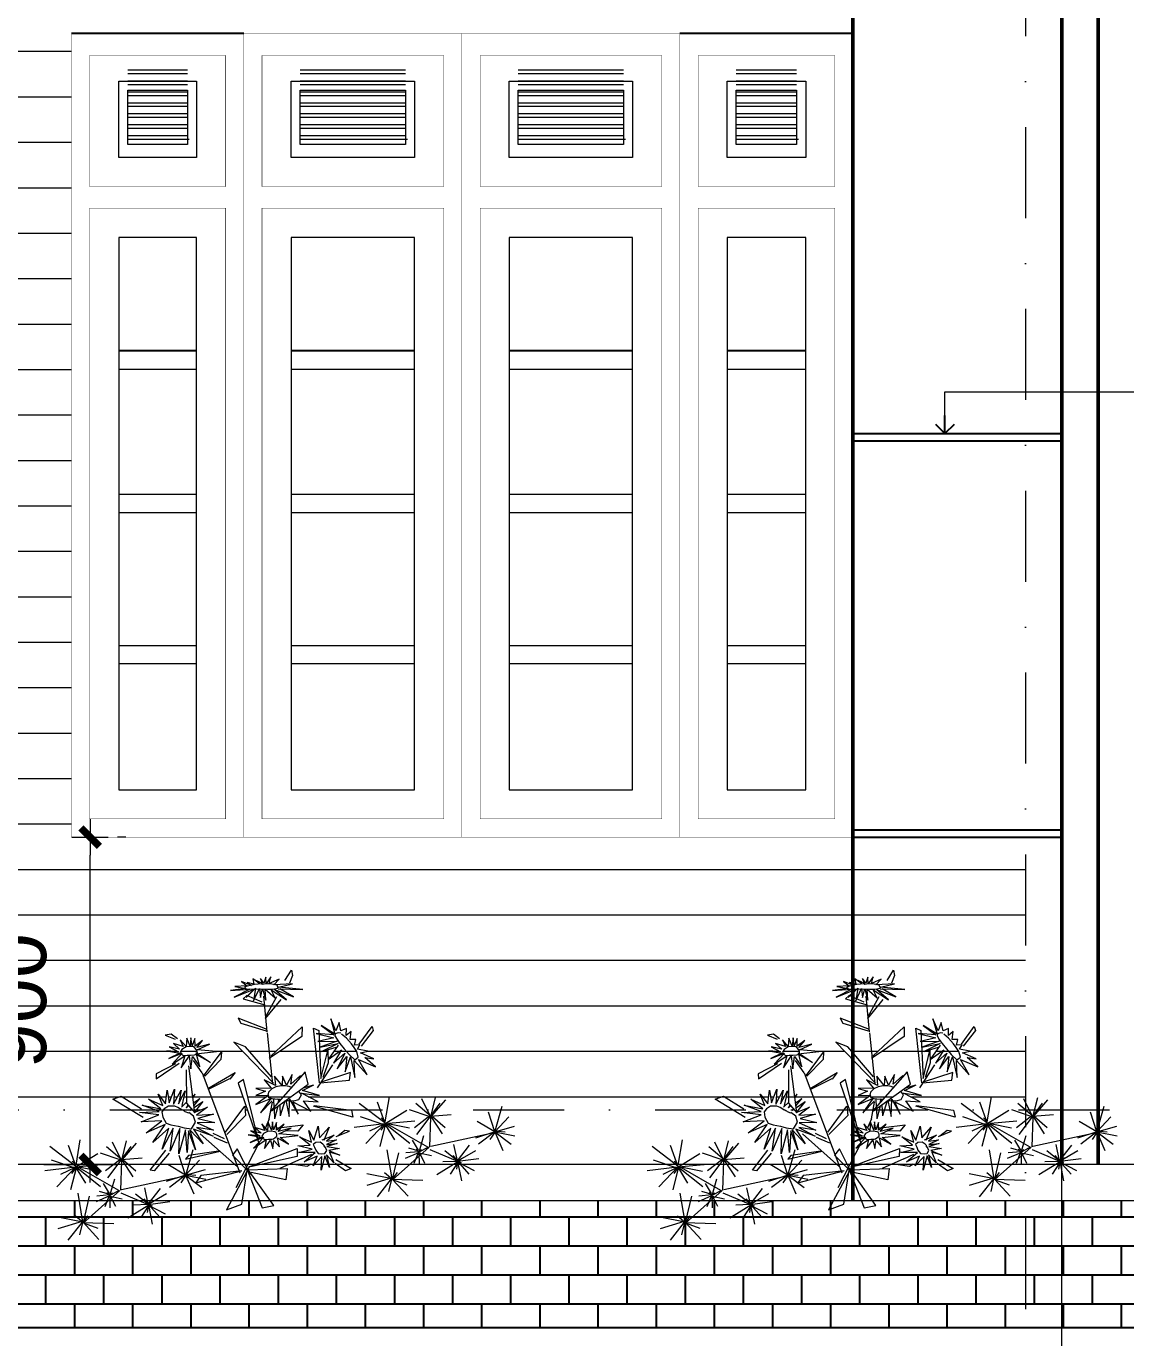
# Model space of a CAD drawing. Header units: millimetres. Extents: x 615730 to 2792744, y 139412 to 597571.
# Drawn here: x 731020 to 734045, y 289587 to 293194 of the extents above; entities that cross this region are included whole.
import ezdxf

# ---------------------------------------------------------------- set-up
doc = ezdxf.new("R2010")
doc.units = ezdxf.units.MM
doc.header["$MEASUREMENT"] = 0
doc.header["$PDMODE"] = 34
doc.linetypes.add('DASHDOT', pattern=[1, 0.5, -0.25, 0, -0.25])
doc.layers.get('0').update_dxf_attribs({"lineweight": 5})
for name, color, linetype, lineweight in [('3', 7, 'Continuous', 18), ('Cay', 114, 'Continuous', 9), ('DIM', 7, 'Continuous', 50), ('HATCH', 42, 'Continuous', 5), ('KT', 148, 'Continuous', 18), ('NET-THAY', 4, 'Continuous', 20), ('TIM TRUC', 149, 'DASHDOT', 9), ('VLIEU', 250, 'Continuous', 9)]:
    doc.layers.add(name, color=color, linetype=linetype, lineweight=lineweight)
for name, color, linetype in [('CUADI', 40, 'Continuous'), ('H', 252, 'Continuous'), ('NET MANH', 252, 'Continuous'), ('noi that', 29, 'Continuous'), ('VL', 155, 'Continuous')]:
    doc.layers.add(name, color=color, linetype=linetype)
doc.styles.add('VNI-AVO', font='vni-roms.shx')
doc.dimstyles.new('1-50b', dxfattribs={"dimtxt": 167, "dimasz": 50, "dimexe": 75, "dimexo": 150, "dimgap": 120, "dimtad": 1, "dimdec": 0, "dimzin": 12, "dimtxsty": 'VNI-AVO', "dimblk": ']', "dimcen": 0, "dimdle": 50, "dimclrd": 252, "dimclre": 252, "dimclrt": 2, "dimadec": 0, "dimazin": 0, "dimtfac": 1, "dimtdec": 0, "dimtix": 1, "dimtmove": 2, "dimatfit": 0, "dimldrblk": 'OPEN90', "dimfxl": 1, "dimlwd": -1, "dimlwe": -1, "dimarcsym": 0})

# ---------------------------------------------------------------- blocks, each defined once
blk = doc.blocks.new(']')
for p, q in [((0, 1), (0, -1)), ((1, 0), (-1, 0))]:
    blk.add_line(p, q)
at = {"color": 9, "const_width": 0.4}
blk.add_lwpolyline([(-0.509, -0.509), (0.509, 0.509)], dxfattribs=at)
blk = doc.blocks.new('*D29')
at = {"layer": 'DEFPOINTS', "color": 0, "transparency": 16777216}
for p in [(733868.7, 290325.9), (733168.9, 289485.2), (733168.9, 288837.4)]:
    blk.add_point(p, dxfattribs=at)
at = {"layer": 'HATCH', "color": 252, "transparency": 16777216}
for p, q in [((733868.7, 290175.9), (733868.7, 288762.4)), ((733168.9, 289335.2), (733168.9, 288762.4)), ((733818.7, 288837.4), (733218.9, 288837.4))]:
    blk.add_line(p, q, dxfattribs=at)
at = {"layer": 'HATCH', "color": 252, "transparency": 16777216, "xscale": 50, "yscale": 50, "zscale": 50, "rotation": 180}
blk.add_blockref(']', (733168.9, 288837.4), dxfattribs=at)
at = {"layer": 'HATCH', "color": 252, "transparency": 16777216, "xscale": 50, "yscale": 50, "zscale": 50}
blk.add_blockref(']', (733868.7, 288837.4), dxfattribs=at)
at = {"layer": 'HATCH', "color": 2, "transparency": 16777216, "insert": (733518.8, 289040.9), "char_height": 167, "attachment_point": 5, "style": 'VNI-AVO'}
blk.add_mtext('700', dxfattribs=at)
blk = doc.blocks.new('_Open90')
at = {"color": 0, "linetype": 'ByBlock', "lineweight": -2}
for p, q in [((0, 0), (-1, 0)), ((-0.5, 0.5), (0, 0)), ((0, 0), (-0.5, -0.5))]:
    blk.add_line(p, q, dxfattribs=at)
blk = doc.blocks.new('*D383')
at = {"layer": 'DEFPOINTS', "color": 0, "ltscale": 10, "transparency": 16777216}
for p in [(723569.7, 289614, 4.6), (735069.7, 289485.2), (735069.7, 287837)]:
    blk.add_point(p, dxfattribs=at)
at = {"layer": 'VL', "color": 252, "ltscale": 10, "transparency": 16777216}
for p, q in [((723569.7, 289464), (723569.7, 287762)), ((735069.7, 289335.2), (735069.7, 287762)), ((723619.7, 287837), (735019.7, 287837))]:
    blk.add_line(p, q, dxfattribs=at)
at = {"layer": 'VL', "color": 252, "ltscale": 10, "transparency": 16777216, "xscale": 50, "yscale": 50, "zscale": 50, "rotation": 180}
blk.add_blockref(']', (723569.7, 287837), dxfattribs=at)
at = {"layer": 'VL', "color": 252, "ltscale": 10, "transparency": 16777216, "xscale": 50, "yscale": 50, "zscale": 50}
blk.add_blockref(']', (735069.7, 287837), dxfattribs=at)
at = {"layer": 'VL', "color": 2, "ltscale": 10, "transparency": 16777216, "insert": (729319.7, 288040.5), "char_height": 167, "attachment_point": 5, "style": 'VNI-AVO'}
blk.add_mtext('11500', dxfattribs=at)
blk = doc.blocks.new('HOA')
at = {"color": 94, "linetype": 'Continuous'}
for p, q in [((104.8, 526.3), (122.6, 554.1)), ((125.3, 539.7), (117.3, 518.9)), ((0.3, 485), (-9.6, 476)), ((-9.6, 476), (50, 459.5)), ((42.1, 466.6), (0.3, 485)), ((56.2, 384.6), (47.1, 483.2)), ((93.6, 473.8), (50.7, 421.9)), ((51.6, 425.4), (82.9, 482.3)), ((-23.8, 422.3), (-16.7, 409.1)), ((56.2, 391.4), (-23.8, 422.3)), ((-16.7, 409.1), (53.1, 387.6)), ((65.8, 317.9), (152, 399)), ((152, 399), (151.7, 371.8)), ((309.5, 351), (344.9, 399.8)), ((344.9, 399.8), (347.8, 388.6)), ((-207.9, 378.7), (-224.5, 375.2)), ((-224.5, 375.2), (-197.3, 364.8)), ((-190.8, 365.3), (-207.9, 378.7)), ((56.1, 382.2), (70.8, 241.1)), ((151.7, 371.8), (61.7, 311.6)), ((183.9, 394.7), (197.8, 388.2)), ((200.4, 244.8), (183.9, 394.7)), ((197.8, 388.2), (203.9, 256.7)), ((347.8, 388.6), (314.3, 345.2)), ((-120, 262), (-69.8, 329.2)), ((-69.8, 329.2), (-71.4, 309)), ((-36.1, 356.7), (73.2, 243.6)), ((-3.2, 343.7), (-36.1, 356.7)), ((67.6, 260.8), (-3.2, 343.7)), ((203.9, 256.7), (222.5, 333.8)), ((222.5, 333.8), (223.6, 299.2)), ((-196.3, 296.7), (-249.6, 269)), ((-249, 255.6), (-185.7, 298.4)), ((-143.2, 162.3), (-159.9, 290.9)), ((-123.2, 272.3), (-146.9, 305.9)), ((-71.4, 309), (-115.5, 263.1)), ((235.6, 293.9), (194, 231.1)), ((223.6, 299.2), (209.3, 259.1)), ((-249.6, 269), (-249, 255.6)), ((-166.5, 280.2), (-166.1, 188.8)), ((-123.2, 272.3), (-19.3, -3.3)), ((-107, 229.2), (-32, 272.8)), ((-47.3, 255.5), (-105.9, 226.6)), ((-32, 272.8), (-46.4, 254.7)), ((-9.5, 253.5), (-24.2, 243.5)), ((29.9, 93.3), (-9.5, 253.5)), ((160.3, 274.9), (66, 167.3)), ((169.1, 241.3), (160.3, 274.9)), ((285.6, 273.3), (204.5, 246.6)), ((282.6, 251.8), (285.6, 273.3)), ((-24.2, 243.5), (31.8, 81.6)), ((67.6, 167.7), (169.1, 241.3)), ((201.9, 244.5), (282.6, 251.8)), ((-368.3, 199.6), (-345.4, 207.8)), ((-285.1, 149.1), (-368.3, 199.6)), ((-345.4, 207.8), (-289.4, 173.4)), ((-166.1, 188.8), (-143.2, 162.3)), ((-58.5, 108.5), (-5.4, 180.6)), ((-5.4, 180.6), (-3.4, 154.4)), ((185.2, 182.3), (287.7, 169.5)), ((-3.4, 154.4), (-55.2, 102.9)), ((61.7, 145.3), (51.1, 120.5)), ((292, 150.5), (183.9, 180.2)), ((287.7, 169.5), (292, 150.5)), ((54, 117.1), (57.6, 117.5)), ((66.3, 118.6), (68.4, 118.8)), ((72.9, 119.4), (75.2, 119.7)), ((81.7, 120.4), (91, 121.6)), ((95.4, 122.1), (154.8, 129.2)), ((140.4, 111.2), (105.3, 112.3)), ((154.8, 129.2), (140.4, 111.2)), ((246.2, 96.5), (282.4, 111.2)), ((270.1, 113), (250.3, 97.8)), ((282.4, 111.2), (270.1, 113)), ((-128.2, 104.6), (-25.8, 13.8)), ((-61.8, 90.4), (-92.4, 105)), ((-52.7, 78.5), (-89.4, 93.8)), ((34.9, 82.5), (-30.4, -44.5)), ((-265.7, 4.3), (-222.9, 59.6)), ((-213.7, 50.8), (-254.8, 2.2)), ((-168.6, 34.8), (-73.6, 56.3)), ((-160.2, 45.1), (-168.6, 34.8)), ((-77.8, 56.3), (-160.2, 45.1)), ((-26.4, 63.3), (-39.6, 45.3)), ((-39.6, 45.3), (6.6, -0.8)), ((10.1, -8.2), (-26.4, 63.3)), ((5.6, 13.3), (138.8, 63.9)), ((138.2, 42.2), (10, 13.1)), ((138.8, 63.9), (138.2, 42.2)), ((150.9, 35.9), (178.9, 48)), ((-254.8, 2.2), (-265.7, 4.3)), ((-140.2, -30.4), (-14.9, 2.4)), ((-13.4, 2.4), (-126.4, -10.5)), ((7.8, 14.6), (-56.3, -104.6)), ((-13.8, -88.9), (1.6, 10.2)), ((0.7, 6), (41.9, -99.1)), ((3.1, 5.5), (110.7, 9.2)), ((74, -92.9), (4.8, 4.2)), ((150.9, 35.9), (91.2, 8.5)), ((110.7, 9.2), (107.1, -22.2)), ((135.2, 20.2), (166.3, 15.7)), ((175.7, 20.5), (140.4, 19.8)), ((271.1, 2.8), (243, 23)), ((244.5, 33.7), (286.8, 8.8)), ((286.8, 8.8), (271.1, 2.8)), ((-126.4, -10.5), (-140.2, -30.4)), ((107.1, -22.2), (12.3, -2))]:
    blk.add_line(p, q, dxfattribs=at)
at = {"color": 86, "linetype": 'Continuous'}
for p, q in [((122.6, 554.1), (125.3, 539.7)), ((166.3, 15.7), (175.7, 20.5)), ((-56.3, -104.6), (-13.8, -88.9)), ((41.9, -99.1), (74, -92.9))]:
    blk.add_line(p, q, dxfattribs=at)
at = {"color": 221, "linetype": 'Continuous'}
for p, q in [((0.8, 511.3), (-33.3, 509.3)), ((-33.3, 509.3), (-2.4, 503.7)), ((-14.7, 523.6), (0.8, 511.3)), ((13.2, 512.1), (-14.7, 523.6)), ((1.4, 520.4), (13.2, 512.1)), ((19, 515.9), (1.4, 520.4)), ((16.6, 531), (19, 515.9)), ((34.7, 518.2), (16.6, 531)), ((25, 526.4), (34.7, 518.2)), ((42, 518.3), (25, 526.4)), ((37.6, 531.5), (42, 518.3)), ((46.5, 518.8), (37.6, 531.5)), ((52, 535.1), (46.5, 518.8)), ((53.2, 517), (52, 535.1)), ((66.4, 535.9), (53.2, 517)), ((61.8, 517.9), (66.4, 535.9)), ((89, 529.4), (61.8, 517.9)), ((73.9, 514.3), (89, 529.4)), ((125.7, 516.8), (73.9, 514.3)), ((87.2, 508), (125.7, 516.8)), ((153.9, 501.2), (87.2, 508)), ((-2.4, 503.7), (-45.3, 498.3)), ((-45.3, 498.3), (8, 501.9)), ((8, 501.9), (-35.2, 480)), ((-35.2, 480), (18.2, 500.9)), ((-2.1, 479.4), (24.1, 504.5)), ((18.2, 500.9), (-2.1, 479.4)), ((24.1, 504.5), (18.5, 470.1)), ((18.5, 470.1), (34.7, 503.7)), ((34.7, 503.7), (37.7, 479.3)), ((37.7, 479.3), (43.6, 503.3)), ((43.6, 503.3), (51.9, 471.7)), ((50.4, 502.5), (77.9, 478.5)), ((51.9, 471.7), (50.4, 502.5)), ((66.7, 500.1), (109, 473.2)), ((77.9, 478.5), (66.7, 500.1)), ((76, 501.6), (128.6, 481.2)), ((109, 473.2), (76, 501.6)), ((86.3, 502.9), (153.9, 501.2)), ((128.6, 481.2), (90.9, 503.5)), ((204.4, 402.6), (239.1, 376.2)), ((242.4, 378.2), (204.4, 402.6)), ((245.3, 387.9), (231.1, 420.4)), ((231.1, 420.4), (242.4, 378.2)), ((253.9, 410.9), (245.3, 387.9)), ((259, 387.4), (253.9, 410.9)), ((-183.2, 363.2), (-174.7, 344.4)), ((-166.9, 344.3), (-183.2, 363.2)), ((-165.2, 367), (-166.9, 344.3)), ((-156.2, 345.6), (-165.2, 367)), ((-153.8, 367.9), (-156.2, 345.6)), ((-150.7, 346.4), (-153.8, 367.9)), ((-142.6, 366.8), (-150.7, 346.4)), ((-142.5, 345.3), (-142.6, 366.8)), ((-121.8, 361.4), (-142.5, 345.3)), ((-137.9, 341.9), (-121.8, 361.4)), ((190.6, 379.9), (239.2, 368.2)), ((239.1, 376.2), (190.6, 379.9)), ((239.2, 368.2), (195.6, 358)), ((274, 393.7), (259, 387.4)), ((273.7, 374.7), (274, 393.7)), ((286.8, 385.5), (273.7, 374.7)), ((284.1, 363.3), (286.8, 385.5)), ((299.9, 363.8), (284.1, 363.3)), ((296.2, 347.9), (299.9, 363.8)), ((-220.1, 332.1), (-184.7, 325.9)), ((-187.9, 329.7), (-220.1, 332.1)), ((-184.7, 325.9), (-214.8, 311.5)), ((-214.8, 311.5), (-177.7, 325.7)), ((-214, 343.5), (-187.9, 329.7)), ((-184.9, 337), (-214, 343.5)), ((-177.7, 325.7), (-205.5, 296.2)), ((-201.7, 352.5), (-184.9, 337)), ((-174.7, 344.4), (-201.7, 352.5)), ((-139.1, 327.2), (-100.1, 300.5)), ((-129.6, 288.7), (-139.1, 327.2)), ((-102.5, 350.5), (-137.9, 341.9)), ((-137, 323.4), (-135.8, 325.8)), ((-136.2, 335.6), (-102.5, 350.5)), ((-83.1, 330.6), (-136.2, 335.6)), ((-132.8, 325), (-83.1, 330.6)), ((195.6, 358), (248.2, 359.2)), ((248.2, 359.2), (200.8, 343)), ((200.8, 343), (251.1, 352.3)), ((251.1, 352.3), (206.6, 330.3)), ((206.6, 330.3), (246.2, 342.3)), ((251, 348.4), (223.4, 308.7)), ((223.4, 308.7), (260.9, 335.6)), ((260.9, 335.6), (238.4, 298.4)), ((238.4, 298.4), (269.3, 325.7)), ((269.3, 325.7), (248.8, 283.3)), ((311.1, 348.7), (296.2, 347.9)), ((304.3, 337.4), (311.1, 348.7)), ((332.9, 331.7), (304.3, 337.4)), ((312.6, 327.5), (332.9, 331.7)), ((349.6, 310.1), (312.6, 327.5)), ((-205.5, 296.2), (-170.8, 319.2)), ((-170.8, 319.2), (-180.2, 285.5)), ((-180.2, 285.5), (-158.8, 318.2)), ((-158.8, 318.2), (-154, 282.9)), ((-154, 282.9), (-149.6, 317.3)), ((-149.6, 317.3), (-129.6, 288.7)), ((-100.1, 300.5), (-137.1, 321.7)), ((248.8, 283.3), (274.8, 317.3)), ((274.8, 317.3), (270.4, 274.6)), ((270.4, 274.6), (285.3, 316.5)), ((285.3, 316.5), (297.4, 259.5)), ((295.4, 305.7), (330.8, 266.1)), ((297.4, 259.5), (295.4, 305.7)), ((307.1, 308.8), (354.5, 288.4)), ((330.8, 266.1), (307.1, 308.8)), ((324.8, 314.5), (349.6, 310.1)), ((354.5, 288.4), (324.8, 314.5)), ((48.1, 253.1), (67.4, 229.5)), ((78.5, 237.1), (48.1, 253.1)), ((76.5, 263.2), (78.5, 237.1)), ((97.1, 236.9), (76.5, 263.2)), ((98.5, 263), (97.1, 236.9)), ((108.8, 238), (98.5, 263)), ((125.2, 267.1), (108.8, 238)), ((121.4, 240.7), (125.2, 267.1)), ((148.1, 265), (121.4, 240.7)), ((144.2, 256.6), (148.1, 265)), ((-223.5, 186.8), (-218.8, 224.1)), ((-218.8, 224.1), (-213.3, 189.8)), ((-213.3, 189.8), (-198.5, 227.2)), ((-198.5, 227.2), (-201.5, 186.2)), ((-201.5, 186.2), (-180.6, 224.1)), ((-180.6, 224.1), (-187.9, 187.1)), ((-187.9, 187.1), (-169.2, 223)), ((-169.2, 223), (-178.6, 182.2)), ((67.4, 229.5), (24.9, 229.1)), ((24.9, 229.1), (51, 221.3)), ((51, 221.3), (25.1, 209.6)), ((152.9, 223.3), (184.8, 239.1)), ((200, 210), (152.9, 223.3)), ((155.3, 231.2), (184.8, 239.1)), ((-287.9, 183.3), (-236.7, 172.8)), ((-241.5, 165.3), (-287.9, 183.3)), ((-270.3, 199.5), (-231.3, 181.9)), ((-236.7, 172.8), (-270.3, 199.5)), ((-244.2, 213.7), (-223.5, 186.8)), ((-231.3, 181.9), (-244.2, 213.7)), ((-165.7, 191.1), (-180.1, 177.4)), ((-162.4, 182.9), (-167, 176)), ((-149, 206.9), (-142.5, 213.1)), ((-148.7, 203.6), (-142.5, 213.1)), ((-145.7, 190.4), (-129.4, 201.4)), ((-120.9, 193), (-144.9, 162.8)), ((-144.8, 182.5), (-129.4, 201.4)), ((-144.5, 176.7), (-120.9, 193)), ((60.2, 210.6), (24.9, 185)), ((24.9, 185), (66, 201.7)), ((25.1, 209.6), (60.2, 210.6)), ((66, 201.7), (37.9, 162.3)), ((37.9, 162.3), (70.1, 194.8)), ((61.7, 145.3), (70.4, 191.7)), ((75.4, 177.3), (74.6, 199)), ((85.5, 180.6), (76.5, 145.2)), ((86.9, 192.3), (87.9, 198.5)), ((87.9, 198.5), (88.9, 195.1)), ((90.6, 184.3), (91.9, 153.6)), ((104.9, 194.7), (91.9, 153.6)), ((107.1, 196.3), (116.5, 151.9)), ((116.5, 151.9), (117.6, 199.4)), ((117.6, 199.4), (141, 158.4)), ((126.5, 192.1), (176.5, 166.6)), ((141, 158.4), (126.5, 192.1)), ((150.2, 216.4), (200, 210)), ((196.3, 192.5), (150.2, 216.4)), ((156.4, 195.2), (196.3, 192.5)), ((176.5, 166.6), (156.4, 195.2)), ((-295.4, 162.7), (-241.5, 165.3)), ((-241.7, 156.3), (-295.4, 162.7)), ((-290.8, 137.7), (-241.7, 156.3)), ((-161.1, 180), (-167, 176)), ((-152.9, 172.6), (-155.8, 168.9)), ((-152.8, 171), (-155.8, 168.9)), ((-144.9, 162.8), (-108.5, 177.7)), ((-108.5, 177.7), (-138, 155.7)), ((-138, 155.7), (-91.9, 158.2)), ((-91.9, 158.2), (-134.6, 146.7)), ((-134.6, 146.7), (-88.3, 135.2)), ((75.6, 172.6), (76.5, 145.2)), ((-233.6, 140.3), (-290.8, 137.7)), ((-277.3, 106.8), (-233.6, 140.3)), ((-224.7, 130.1), (-277.3, 106.8)), ((-258.6, 80.8), (-224.7, 130.1)), ((-214.7, 119.9), (-258.6, 80.8)), ((-233.1, 62.3), (-214.7, 119.9)), ((-202.2, 119.8), (-233.1, 62.3)), ((-210.9, 56.6), (-202.2, 119.8)), ((-184.5, 119.1), (-210.9, 56.6)), ((-186.7, 49.2), (-184.5, 119.1)), ((-169, 115.4), (-186.7, 49.2)), ((-164, 52.9), (-169, 115.4)), ((-160.1, 112.9), (-164, 52.9)), ((-141, 60.6), (-160.1, 112.9)), ((-156.7, 115.5), (-141, 60.6)), ((-120.2, 77.2), (-156.7, 115.5)), ((-146.2, 117.4), (-120.2, 77.2)), ((-92.9, 98.2), (-146.2, 117.4)), ((-138.1, 122.1), (-92.9, 98.2)), ((-91.3, 114.2), (-138.1, 122.1)), ((-88.3, 135.2), (-136.9, 134.9)), ((-136.9, 134.9), (-91.3, 114.2)), ((10.2, 112.6), (36.2, 98.8)), ((39.3, 106.1), (10.2, 112.6)), ((49.5, 113.5), (22.5, 121.6)), ((22.5, 121.6), (39.3, 106.1)), ((57.2, 113.3), (41, 132.2)), ((41, 132.2), (49.5, 113.5)), ((59, 136.1), (57.2, 113.3)), ((68, 114.6), (59, 136.1)), ((70.4, 137), (68, 114.6)), ((73.5, 115.4), (70.4, 137)), ((81.6, 135.9), (73.5, 115.4)), ((81.7, 114.3), (81.6, 135.9)), ((102.4, 130.5), (81.7, 114.3)), ((86.3, 111), (102.4, 130.5)), ((121.7, 119.6), (86.3, 111)), ((88, 104.6), (121.7, 119.6)), ((170.6, 113.7), (184.2, 87)), ((178.3, 81.6), (170.6, 113.7)), ((184.2, 87), (195.9, 125.3)), ((195.9, 125.3), (200.2, 93.7)), ((200.2, 93.7), (226.3, 122.7)), ((226.3, 122.7), (211.8, 85.5)), ((4.1, 101.2), (39.5, 95)), ((36.2, 98.8), (4.1, 101.2)), ((39.5, 95), (9.4, 80.6)), ((9.4, 80.6), (46.5, 94.8)), ((46.5, 94.8), (18.7, 65.2)), ((18.7, 65.2), (53.3, 88.3)), ((53.3, 88.3), (48.5, 64.2)), ((48.5, 64.2), (65.3, 87.3)), ((65.3, 87.3), (71.4, 64.1)), ((71.4, 64.1), (74.6, 86.4)), ((74.6, 86.4), (89.6, 68.2)), ((84.3, 93.1), (114.9, 75.9)), ((89.6, 68.2), (84.3, 93.1)), ((141.1, 99.7), (88, 104.6)), ((91.4, 94), (141.1, 99.7)), ((114.9, 75.9), (91.4, 94)), ((140, 71.1), (174.4, 72.9)), ((145.2, 95.8), (178.3, 81.6)), ((174.4, 72.9), (145.2, 95.8)), ((207.7, 87.7), (240.4, 100.7)), ((240.4, 100.7), (219.2, 84.1)), ((219.2, 84.1), (246.7, 87.5)), ((246.7, 87.5), (219.5, 74.9)), ((219.5, 74.9), (248.4, 77.4)), ((248.4, 77.4), (220.1, 69.3)), ((179.8, 62.1), (140, 71.1)), ((141.8, 53.4), (179.8, 62.1)), ((188.5, 53.2), (141.8, 53.4)), ((158.1, 27.7), (188.5, 53.2)), ((194, 43.1), (158.1, 27.7)), ((182.6, 16.5), (194, 43.1)), ((206.8, 42.4), (182.6, 16.5)), ((215.1, 43.6), (204.5, 4.3)), ((204.5, 4.3), (206.8, 42.4)), ((227.2, 11.7), (215.1, 43.6)), ((218.9, 46.9), (227.2, 11.7)), ((239.8, 24.7), (218.9, 46.9)), ((220.1, 69.3), (254.8, 64.2)), ((254.8, 64.2), (225.5, 58.8)), ((225.5, 58.8), (255.7, 45.4)), ((227.9, 53.6), (239.8, 24.7)), ((255.7, 45.4), (227.9, 53.6))]:
    blk.add_line(p, q, dxfattribs=at)
at = {"color": 50, "linetype": 'Continuous'}
for p, q in [((243.3, 379.1), (242.5, 373.4)), ((242.5, 373.4), (248.3, 363.8)), ((251.5, 382.3), (243.3, 379.1)), ((248.3, 363.8), (256, 352.7)), ((258.4, 381.1), (251.5, 382.3)), ((274.2, 367.7), (260.8, 378.2)), ((287.8, 351.9), (274.2, 367.7)), ((-178.5, 336), (-183.1, 329.2)), ((-183.1, 329.2), (-179.9, 323)), ((-167.2, 343.5), (-178.5, 336)), ((-157.1, 344.4), (-167.2, 343.5)), ((-146.5, 343.2), (-157.1, 344.4)), ((-143.7, 341.7), (-146.5, 343.2)), ((-138, 335.1), (-143.7, 341.7)), ((-136.2, 330.5), (-138, 335.1)), ((-135.8, 325.8), (-136.2, 330.5)), ((256, 352.7), (268.2, 338)), ((268.2, 338), (281.3, 322.1)), ((295.3, 341.9), (287.8, 351.9)), ((302.5, 330.5), (295.3, 341.9)), ((306.6, 314.9), (302.5, 330.5)), ((-179.9, 323), (-174.1, 319.8)), ((-174.1, 319.8), (-164.1, 320.3)), ((-164.1, 320.3), (-154.5, 320.5)), ((-154.5, 320.5), (-143.5, 322)), ((-143.5, 322), (-134.7, 324.1)), ((281.3, 322.1), (297, 308.1)), ((297, 308.1), (306.6, 314.9)), ((59.6, 219.2), (57.5, 210.8)), ((68.8, 227.6), (59.6, 219.2)), ((80.2, 233.5), (68.8, 227.6)), ((94.3, 235.9), (80.2, 233.5)), ((105.7, 236), (94.3, 235.9)), ((116.5, 234.1), (105.7, 236)), ((122.6, 231.9), (116.5, 234.1)), ((141.9, 221.6), (144.9, 219.3)), ((150.1, 211.3), (144.9, 219.3)), ((57.5, 210.8), (59.9, 204.2)), ((59.9, 204.2), (68.6, 201.3)), ((68.6, 201.3), (85.8, 199.4)), ((92, 198.4), (85.8, 199.4)), ((109.8, 196.4), (113.6, 196.1)), ((113.6, 196.1), (129.6, 195)), ((129.6, 195), (143.3, 198.9)), ((143.3, 198.9), (150.1, 211.3)), ((56.6, 110.3), (45.7, 105.1)), ((66.7, 111.2), (56.6, 110.3)), ((77.3, 110), (66.7, 111.2)), ((80.1, 108.5), (77.3, 110)), ((83, 103.7), (80.1, 108.5)), ((45.7, 105.1), (41.1, 98.3)), ((41.1, 98.3), (44.3, 92.1)), ((44.3, 92.1), (50, 88.9)), ((50, 88.9), (60.1, 89.4)), ((60.1, 89.4), (69.7, 89.6)), ((69.7, 89.6), (73.2, 90.1)), ((73.2, 90.1), (82.9, 98.1)), ((82.9, 98.1), (83, 103.7))]:
    blk.add_line(p, q, dxfattribs=at)
for points in [[(44.9, 515.2), (41.6, 516.4), (31.5, 516.3), (21.6, 514.7), (8.9, 512.5), (-1.5, 509.5), (-6.5, 506.7), (-1.5, 503.2), (17.4, 502.5), (35.3, 503.1), (56.8, 502.3), (70.9, 502.3), (86.5, 504.7), (83.4, 513.2), (69.2, 516.3), (55.1, 516.5), (41.5, 514.8)], [(-179, 170.6), (-189.4, 176.3), (-198.2, 180.7), (-215.4, 180.6), (-227, 173.4), (-233.7, 164.7), (-231, 150.1), (-222, 133.6), (-208.7, 129.4), (-188.4, 125.4), (-172.5, 120.8), (-152.4, 118.2), (-141.6, 136.6), (-146.3, 153.2), (-159.8, 162.7)], [(-179, 170.6), (-176, 169.9), (-174, 168.3), (-172, 167.3), (-170.1, 165.6), (-167.3, 164.4), (-163.6, 163.4), (-159.8, 162.4), (-159.8, 162.7)], [(213.8, 68.2), (213.1, 71.8), (209.3, 76.1), (201.8, 81), (189.5, 80.5), (183, 75.2), (186.6, 68), (189.8, 59.7), (196.5, 50.3), (206.8, 49.1), (214.7, 50.1), (219.9, 58.1), (216.1, 66.6), (212.4, 71.3)]]:
    blk.add_lwpolyline(points, dxfattribs=at)
blk = doc.blocks.new('A$C25F034FA')
at = {"color": 86, "linetype": 'Continuous'}
for p, q in [((-19, 5064), (237, 6610)), ((2756, 5400), (2226, 6486)), ((2785, 5382), (3074, 6561)), ((-45, 4999), (-1624, 6202)), ((-14, 4964), (-488, 6274)), ((15, 4976), (1312, 5778)), ((2683, 5393), (1483, 5794)), ((2797, 5389), (1854, 6186)), ((2815, 5452), (3367, 6218)), ((2836, 5414), (3698, 6413)), ((6713, 4461), (6320, 5656)), ((6736, 4511), (7166, 6029)), ((-53, 4950), (-1933, 4713)), ((-142, 4907), (-1529, 5369)), ((-11, 4988), (-1199, 3733)), ((-76, 4931), (-971, 4486)), ((3, 4962), (-355, 3554)), ((-11, 4919), (-295, 4560)), ((-21, 5068), (-261, 5305)), ((-4, 4871), (560, 3964)), ((5, 4936), (1488, 3758)), ((147, 4968), (1470, 4700)), ((176, 4988), (1801, 5125)), ((2723, 5429), (1781, 4708)), ((2733, 5381), (1914, 4288)), ((2773, 5411), (4036, 5509)), ((2795, 5393), (3479, 4340)), ((2878, 5388), (3660, 4711)), ((6713, 4461), (5626, 5096)), ((6713, 4461), (7571, 5382)), ((2062, 3210), (2359, 4219)), ((6713, 4461), (5518, 4066)), ((6713, 4461), (5718, 3690)), ((6693, 4399), (6412, 3983)), ((6713, 4461), (7925, 4801)), ((6713, 4461), (7715, 3699)), ((6713, 4461), (7206, 3303)), ((6713, 4461), (7946, 4209)), ((6872, 4499), (7344, 4455)), ((405, 1571), (109, 3345)), ((2040, 3234), (1256, 3160)), ((2128, 3236), (1424, 3451)), ((2032, 3319), (1661, 3940)), ((1980, 3278), (1881, 3365)), ((2099, 3281), (2222, 3372)), ((4372, 2702), (3635, 3278)), ((4421, 2666), (4206, 3682)), ((4414, 2674), (5168, 3641)), ((4449, 2681), (5540, 3317)), ((440, 1542), (816, 3158)), ((2030, 3173), (1209, 2810)), ((2018, 3207), (1745, 2507)), ((2054, 3214), (2061, 2445)), ((2075, 3154), (2817, 2994)), ((2081, 3169), (2396, 2539)), ((4451, 2619), (3153, 1815)), ((4391, 2640), (3520, 2613)), ((4415, 2547), (3970, 1856)), ((4414, 2700), (4157, 3007)), ((4425, 2631), (4353, 2151)), ((4384, 2635), (5456, 2083)), ((4422, 2643), (5123, 1863)), ((4432, 2645), (5737, 2825)), ((4448, 2659), (4651, 2564)), ((4449, 2524), (4660, 1436)), ((4462, 2681), (4720, 2850)), ((406, 1572), (-1142, 1875)), ((316, 1625), (-52, 1927)), ((470, 1605), (728, 1946)), ((356, 1602), (-1135, 1152)), ((358, 1571), (-516, 461)), ((369, 1548), (189, 792)), ((358, 1548), (2300, 1492)), ((418, 1556), (1388, 497)), ((471, 1507), (1315, 1205))]:
    blk.add_line(p, q, dxfattribs=at)
at = {"color": 251, "linetype": 'Continuous'}
for p, q in [((2602, 3509), (32, 4983)), ((2733, 3533), (2787, 5329)), ((2780, 3565), (6671, 4409)), ((2675, 3505), (423, 1512)), ((2619, 3504), (2032, 3191)), ((2729, 3376), (4418, 2649))]:
    blk.add_line(p, q, dxfattribs=at)
blk = doc.blocks.new('*D1311')
at = {"layer": 'DEFPOINTS', "color": 0, "ltscale": 10, "transparency": 16777216}
for p in [(731144.7, 290963.9), (731196.1, 290963.9), (730918.9, 290063.9)]:
    blk.add_point(p, dxfattribs=at)
at = {"layer": 'VLIEU', "color": 252, "ltscale": 10, "transparency": 16777216}
for p, q in [((731294.7, 290963.9), (731271.1, 290963.9)), ((731196.1, 290113.9), (731196.1, 290913.9)), ((731068.9, 290063.9), (731271.1, 290063.9))]:
    blk.add_line(p, q, dxfattribs=at)
at = {"layer": 'VLIEU', "color": 252, "ltscale": 10, "transparency": 16777216, "xscale": 50, "yscale": 50, "zscale": 50}
for p, rotation in [((731196.1, 290963.9), 90), ((731196.1, 290063.9), 270)]:
    blk.add_blockref(']', p, dxfattribs=dict(at, rotation=rotation))
at = {"layer": 'VLIEU', "color": 2, "ltscale": 10, "transparency": 16777216, "insert": (730992.6, 290513.9), "char_height": 167, "attachment_point": 5, "rotation": 90, "style": 'VNI-AVO'}
blk.add_mtext('900', dxfattribs=at)

msp = doc.modelspace()

# ---------------------------------------------------------------- hatches: boundary and pattern name
at = {"layer": 'H', "ltscale": 10}
h = msp.add_hatch(dxfattribs=at)
h.set_pattern_fill('AR-B816', color=256, scale=10, style=0)
h.set_pattern_definition([(0, (1073.85, 0), (0, 80), []), (90, (1073.85, 0), (-80, 80), [80, -80])])
h.paths.add_polyline_path([(730868.9, 289963.9), (734869.7, 289963.9), (734869.7, 289613.9), (730868.9, 289613.9)])
at = {"layer": 'KT', "ltscale": 10}
h = msp.add_hatch(dxfattribs=at)
h.set_pattern_fill('LINE', color=256, scale=1000, style=0)
h.paths.add_polyline_path([(729456.5, 296511.7), (728902.6, 296039.3), (730036.1, 296039.3)])
h.paths.add_polyline_path([(730569.7, 295604.4), (730036.1, 296039.3), (728902.6, 296039.3), (728597.2, 295778.9), (730569.7, 294171.1)])
h.paths.add_polyline_path([(730569.7, 295604.4), (730569.7, 294171.1), (731395.3, 293498.1), (731268.9, 293343.1), (730868.9, 293669.1), (730868.9, 293564.3), (730916.9, 293564.3), (730916.9, 293464.3), (730868.9, 293464.3), (730868.9, 292979.6), (730918.9, 292979.6), (730918.9, 292879.6), (730868.9, 292879.6), (730868.9, 290213.9), (731372.7, 290213.9), (731339.2, 290226.8), (731390.3, 290216.4), (731356.8, 290243.1), (731395.8, 290225.5), (731382.9, 290257.3), (731403.6, 290230.3), (731408.3, 290267.7), (731413.8, 290233.4), (731428.6, 290270.8), (731425.6, 290229.7), (731446.5, 290267.7), (731439.1, 290230.6), (731457.9, 290266.5), (731447.5, 290221.5), (731460.9, 290234.2), (731460.9, 290232.4), (731477, 290213.9), (731482.8, 290213.9), (731478.1, 290250.4), (731484.6, 290256.6), (731478.5, 290247.3), (731480.3, 290233.2), (731497.7, 290244.9), (731481.4, 290224.9), (731482, 290219.9), (731506.1, 290236.5), (731488.1, 290213.9), (731500.6, 290213.9), (731518.6, 290221.2), (731508.7, 290213.9), (731542.3, 290213.9), (731507.5, 290306.2), (731557.3, 290372.8), (731555.7, 290352.6), (731508.6, 290303.4), (731520.1, 290272.8), (731595.1, 290316.3), (731582.3, 290300.3), (731521.1, 290270.1), (731542.3, 290213.9), (731614.1, 290213.9), (731623.7, 290226.9), (731602.9, 290287.1), (731617.6, 290297), (731638, 290213.9), (731672.9, 290213.9), (731698.3, 290239.5), (731693.5, 290213.9), (731698.3, 290213.9), (731732, 290238.3), (731733.5, 290243), (731734.1, 290240.1), (731734.5, 290240.1), (731782.3, 290274.8), (731811.9, 290282.6), (731779.9, 290266.9), (731827.1, 290253.5), (731779.7, 290259.6), (731779.3, 290258.9), (731823.4, 290236), (731783.5, 290238.7), (731801, 290213.9), (733029.3, 290213.9), (732995.8, 290226.8), (733046.9, 290216.4), (733013.4, 290243.1), (733052.4, 290225.5), (733039.5, 290257.3), (733060.2, 290230.3), (733064.9, 290267.7), (733070.4, 290233.4), (733085.2, 290270.8), (733082.2, 290229.7), (733103.1, 290267.7), (733095.7, 290230.6), (733114.5, 290266.5), (733104.1, 290221.5), (733117.5, 290234.2), (733117.5, 290232.4), (733133.5, 290213.9), (733139.4, 290213.9), (733134.7, 290250.4), (733141.2, 290256.6), (733135.1, 290247.3), (733136.9, 290233.2), (733154.3, 290244.9), (733138, 290224.9), (733138.6, 290219.9), (733162.7, 290236.5), (733144.7, 290213.9), (733157.1, 290213.9), (733175.2, 290221.2), (733165.3, 290213.9), (733198.9, 290213.9), (733164.1, 290306.2), (733213.9, 290372.8), (733212.3, 290352.6), (733165.2, 290303.4), (733176.7, 290272.8), (733251.7, 290316.3), (733238.9, 290300.3), (733177.7, 290270.1), (733198.9, 290213.9), (733270.7, 290213.9), (733280.3, 290226.9), (733259.5, 290287.1), (733274.2, 290297), (733294.6, 290213.9), (733329.5, 290213.9), (733354.9, 290239.5), (733350.1, 290213.9), (733354.9, 290213.9), (733388.6, 290238.3), (733390.1, 290243), (733390.7, 290240.1), (733391.1, 290240.1), (733438.9, 290274.8), (733468.5, 290282.6), (733436.5, 290266.9), (733483.7, 290253.5), (733436.3, 290259.6), (733435.9, 290258.9), (733479.9, 290236), (733440.1, 290238.7), (733457.6, 290213.9), (733769.7, 290213.9), (733769.7, 290963.9), (733294.7, 290963.9), (732818.6, 290963.9), (732218.8, 290963.9), (731618.9, 290963.9), (731144.7, 290963.9), (731144.7, 293263.9), (731618.9, 293263.9), (732218.8, 293263.9), (732818.6, 293263.9), (733294.7, 293263.9), (733769.7, 293263.9), (733769.7, 294063.9), (731268.9, 294063.9), (731268.9, 294663.9), (731723.6, 294663.9)])
h.paths.add_polyline_path([(731646.6, 290520.1), (731629.7, 290527.5), (731625, 290523), (731629.4, 290527.7), (731627.4, 290528.6), (731617.4, 290519.6), (731644.8, 290512), (731645.6, 290513.7)], flags=16)
h.paths.add_polyline_path([(731638.3, 290556.5), (731639, 290556.6), (731638.6, 290556.9), (731637.9, 290556.7)], flags=16)
h.paths.add_polyline_path([(731669.1, 290561.8), (731664.7, 290575.1), (731673.6, 290562.4), (731679.1, 290578.7), (731680.3, 290560.5), (731693.5, 290579.5), (731688.9, 290561.4), (731716.1, 290572.9), (731701, 290557.8), (731752.8, 290560.4), (731714.2, 290551.6), (731781, 290544.8), (731719.1, 290546.3), (731755.7, 290524.7), (731703.1, 290545.2), (731736.1, 290516.7), (731693.8, 290543.7), (731706.4, 290519.3), (731707, 290520.3), (731705, 290522.1), (731693.8, 290543.7), (731736.1, 290516.7), (731703.1, 290545.2), (731755.7, 290524.7), (731719.1, 290546.3), (731781, 290544.8), (731714.2, 290551.6), (731742.7, 290558.1), (731743.4, 290559.9), (731701, 290557.8), (731716.1, 290572.9), (731688.9, 290561.4), (731693.5, 290579.5), (731680.3, 290560.5), (731679.1, 290578.7), (731672.8, 290560.1)], flags=16)
h.paths.add_polyline_path([(731683.1, 290430.3), (731682.7, 290430.4), (731690.1, 290358.9), (731779.1, 290442.6), (731778.8, 290415.3), (731690.4, 290356.2), (731697.8, 290284.7), (731705.6, 290280.6), (731703.6, 290306.8), (731724.2, 290280.5), (731725.6, 290306.5), (731737, 290278.8), (731732.8, 290279.6), (731721.4, 290279.4), (731707.3, 290277), (731695.9, 290271.1), (731686.6, 290262.7), (731684.6, 290254.3), (731684.7, 290254.1), (731687.3, 290254.2), (731685.2, 290252.7), (731687, 290247.8), (731695.7, 290244.9), (731715.1, 290242.7), (731715.1, 290242.6), (731712.9, 290243), (731692.9, 290245.2), (731651.9, 290228.6), (731684, 290251.8), (731684.6, 290254.1), (731652.1, 290253.1), (731678, 290264.9), (731651.9, 290272.6), (731694.5, 290273), (731675.1, 290296.6), (731697.8, 290284.7), (731697.3, 290290.2), (731591, 290400.3), (731623.9, 290387.2), (731695.9, 290302.9), (731682.7, 290430.4), (731610.4, 290452.6), (731603.3, 290465.8), (731682.6, 290435.2)], flags=16)
h.paths.add_polyline_path([(731490.1, 290367.2), (731488.9, 290366.9), (731489.2, 290365.7), (731489.3, 290365.6)], flags=16)
h.paths.add_polyline_path([(731446.4, 290368.1), (731447.6, 290368.6), (731446, 290368.9)], flags=16)
h.paths.add_polyline_path([(731461.9, 290410.6), (731470.9, 290389.1), (731473.3, 290411.5), (731476.4, 290389.9), (731484.5, 290410.3), (731484.6, 290388.8), (731505.3, 290405), (731489.2, 290385.5), (731524.6, 290394.1), (731490.9, 290379.1), (731544, 290374.2), (731491.3, 290368.2), (731490.8, 290374), (731489, 290378.7), (731483.4, 290385.3), (731480.5, 290386.8), (731469.9, 290388), (731459.9, 290387), (731448.6, 290379.6), (731442.9, 290371.3), (731413.1, 290387.1), (731442.2, 290380.6), (731425.4, 290396.1), (731452.4, 290388), (731443.9, 290406.7), (731460.1, 290387.8)], flags=16)
h.paths.add_polyline_path([(731878.6, 290425.9), (731883.7, 290425), (731896.6, 290414.9), (731900.8, 290418.3), (731901.1, 290437.2), (731886, 290431), (731881, 290454.5), (731871, 290427.9), (731870.4, 290422.7)], flags=16)
h.paths.add_polyline_path([(731874, 290386.1), (731849.9, 290378.8), (731849.6, 290377.4), (731850.4, 290352.1), (731850.5, 290352.2)], flags=16)
h.paths.add_polyline_path([(731875.3, 290402.8), (731826.3, 290401.7), (731827, 290386.4), (731827.9, 290386.5)], flags=16)
h.paths.add_polyline_path([(731883, 290396.3), (731882, 290397.8), (731881.9, 290397.7)], flags=16)
h.paths.add_polyline_path([(731924.5, 290303.1), (731922.3, 290353.3), (731912.9, 290361.6), (731912.4, 290360.1)], flags=17)
h.paths.add_polyline_path([(731866.2, 290419.8), (731812.5, 290423.9), (731827.5, 290288.8), (731912.7, 290316.8), (731909.7, 290295.3), (731830, 290288.1), (731827.9, 290284.9), (731812.4, 290424.8), (731817.7, 290423.5), (731870.1, 290419.5), (731869.5, 290421.8), (731831.5, 290446.2)], flags=16)
h.paths.add_polyline_path([(731452.9, 290363.3), (731467.9, 290364.1), (731467.9, 290364), (731472.6, 290364), (731478, 290364.8), (731473.1, 290326.5), (731468.2, 290361.7), (731446.8, 290329), (731455.9, 290361.6), (731455.2, 290362.1), (731421.6, 290339.7), (731447, 290366.7)], flags=16)
h.paths.add_polyline_path([(731938.2, 290392.3), (731931.4, 290380.9), (731960, 290375.3), (731939.7, 290371), (731976.6, 290353.7), (731951.9, 290358.1), (731981.6, 290331.9), (731934.2, 290352.3), (731957.8, 290309.6), (731921.8, 290350), (731933.7, 290358.5), (731929.6, 290374.1), (731922.4, 290385.5), (731918.1, 290391.2)], flags=16)
h.paths.add_polyline_path([(733294.9, 290556.5), (733295.6, 290556.6), (733295.2, 290556.9), (733294.5, 290556.7)], flags=16)
h.paths.add_polyline_path([(733303.2, 290520.1), (733286.3, 290527.5), (733281.6, 290523), (733286, 290527.7), (733284, 290528.6), (733274, 290519.6), (733301.3, 290512), (733302.2, 290513.7)], flags=16)
h.paths.add_polyline_path([(733325.7, 290561.8), (733321.3, 290575.1), (733330.2, 290562.4), (733335.7, 290578.7), (733336.9, 290560.5), (733350.1, 290579.5), (733345.5, 290561.4), (733372.7, 290572.9), (733357.6, 290557.8), (733409.4, 290560.4), (733370.8, 290551.6), (733437.6, 290544.8), (733375.7, 290546.3), (733412.3, 290524.7), (733359.7, 290545.2), (733392.6, 290516.7), (733350.4, 290543.7), (733363, 290519.3), (733363.6, 290520.3), (733361.6, 290522.1), (733350.4, 290543.7), (733392.6, 290516.7), (733359.7, 290545.2), (733412.3, 290524.7), (733375.7, 290546.3), (733437.6, 290544.8), (733370.8, 290551.6), (733399.3, 290558.1), (733400, 290559.9), (733357.6, 290557.8), (733372.7, 290572.9), (733345.5, 290561.4), (733350.1, 290579.5), (733336.9, 290560.5), (733335.7, 290578.7), (733329.4, 290560.1)], flags=16)
h.paths.add_polyline_path([(733146.7, 290367.2), (733145.5, 290366.9), (733145.8, 290365.7), (733145.9, 290365.6)], flags=16)
h.paths.add_polyline_path([(733103, 290368.1), (733104.2, 290368.6), (733102.6, 290368.9)], flags=16)
h.paths.add_polyline_path([(733100.5, 290406.7), (733116.7, 290387.8), (733118.5, 290410.6), (733127.5, 290389.1), (733129.9, 290411.5), (733133, 290389.9), (733141.1, 290410.3), (733141.2, 290388.8), (733161.9, 290405), (733145.8, 290385.5), (733181.2, 290394.1), (733147.5, 290379.1), (733200.6, 290374.2), (733147.9, 290368.2), (733147.4, 290374), (733145.6, 290378.7), (733140, 290385.3), (733137.1, 290386.8), (733126.5, 290388), (733116.5, 290387), (733105.2, 290379.6), (733099.5, 290371.3), (733069.7, 290387.1), (733098.8, 290380.6), (733082, 290396.1), (733109, 290388)], flags=16)
h.paths.add_polyline_path([(733339.7, 290430.3), (733339.3, 290430.4), (733346.7, 290358.9), (733435.7, 290442.6), (733435.4, 290415.3), (733347, 290356.2), (733354.4, 290284.7), (733362.2, 290280.6), (733360.2, 290306.8), (733380.8, 290280.5), (733382.1, 290306.5), (733393.6, 290278.8), (733389.3, 290279.6), (733378, 290279.4), (733363.9, 290277), (733352.5, 290271.1), (733343.2, 290262.7), (733341.2, 290254.3), (733341.3, 290254.1), (733343.9, 290254.2), (733341.8, 290252.7), (733343.6, 290247.8), (733352.3, 290244.9), (733371.7, 290242.7), (733371.7, 290242.6), (733369.5, 290243), (733349.5, 290245.2), (733308.5, 290228.6), (733340.6, 290251.8), (733341.1, 290254.1), (733308.7, 290253.1), (733334.6, 290264.9), (733308.5, 290272.6), (733351.1, 290273), (733331.7, 290296.6), (733354.4, 290284.7), (733353.9, 290290.2), (733247.6, 290400.3), (733280.5, 290387.2), (733352.5, 290302.9), (733339.3, 290430.4), (733267, 290452.6), (733259.9, 290465.8), (733339.2, 290435.2)], flags=16)
h.paths.add_polyline_path([(733103.6, 290366.7), (733109.5, 290363.3), (733124.5, 290364.1), (733124.5, 290364), (733129.2, 290364), (733134.6, 290364.8), (733129.7, 290326.5), (733124.8, 290361.7), (733103.4, 290329), (733112.5, 290361.6), (733111.8, 290362.1), (733078.2, 290339.7)], flags=16)
h.paths.add_polyline_path([(733530.6, 290386.1), (733506.5, 290378.8), (733506.2, 290377.4), (733507, 290352.1), (733507.1, 290352.2)], flags=16)
h.paths.add_polyline_path([(733531.9, 290402.8), (733482.9, 290401.7), (733483.6, 290386.4), (733484.5, 290386.5)], flags=16)
h.paths.add_polyline_path([(733539.6, 290396.3), (733538.6, 290397.8), (733538.5, 290397.7)], flags=16)
h.paths.add_polyline_path([(733522.8, 290419.8), (733488, 290446.2), (733525.5, 290422.1), (733525.9, 290422.3), (733514.8, 290463.9), (733529, 290431.5), (733537.6, 290454.5), (733542.6, 290431), (733557.7, 290437.2), (733557.4, 290418.3), (733570.5, 290429.1), (733567.8, 290406.8), (733583.6, 290407.3), (733579.8, 290391.5), (733594.8, 290392.3), (733588, 290380.9), (733616.6, 290375.3), (733596.3, 290371), (733633.2, 290353.7), (733608.5, 290358.1), (733638.2, 290331.9), (733590.8, 290352.3), (733614.4, 290309.6), (733579.1, 290349.3), (733581.1, 290303.1), (733568.4, 290362.6), (733580.7, 290351.7), (733590.3, 290358.5), (733586.2, 290374.1), (733579, 290385.5), (733571.4, 290395.5), (733557.9, 290411.2), (733540.3, 290425), (733535.2, 290425.9), (733527, 290422.7), (733525.6, 290412.4), (733522.9, 290411.7), (733469, 290424.8), (733469.1, 290423.9)], flags=16)
h.paths.add_polyline_path([(733487.9, 290290.1), (733569.3, 290316.8), (733566.3, 290295.3), (733486.6, 290288.1)], flags=16)

# ---------------------------------------------------------------- linework, layer by layer
at = {"layer": '3'}
msp.add_lwpolyline([(736852.4, 289613.9), (722030.9, 289613.9)], dxfattribs=at)
at = {"layer": 'CUADI'}
for p, q in [((731488.9, 292301.2), (731274.7, 292301.2, 0.1)), ((732088.8, 292301.2), (731748.9, 292301.2)), ((732688.6, 292301.2), (732348.8, 292301.2)), ((733164.7, 292301.2, 0.1), (732948.6, 292301.2))]:
    msp.add_line(p, q, dxfattribs=at)
at = {"layer": 'DIM', "ltscale": 10}
for p, q in [((733294.7, 294063.9), (733294.7, 289963.9)), ((733869.7, 290063.9), (733869.7, 294063.9)), ((733969.7, 290063.9), (733969.7, 293463.9))]:
    msp.add_line(p, q, dxfattribs=at)
at = {"layer": 'KT'}
for p, q in [((731274.7, 292251.2, 0.1), (731488.9, 292251.2)), ((731748.9, 292251.2), (732088.8, 292251.2)), ((732348.8, 292251.2), (732688.6, 292251.2)), ((732948.6, 292251.2), (733164.7, 292251.2, 0.1)), ((731274.7, 291906.9, 0.1), (731488.9, 291906.9)), ((731748.9, 291906.9), (732088.8, 291906.9)), ((732348.8, 291906.9), (732688.6, 291906.9)), ((732948.6, 291906.9), (733164.7, 291906.9, 0.1)), ((731274.7, 291856.9, 0.1), (731488.9, 291856.9)), ((731748.9, 291856.9), (732088.8, 291856.9)), ((732348.8, 291856.9), (732688.6, 291856.9)), ((732948.6, 291856.9), (733164.7, 291856.9, 0.1)), ((731488.9, 291490.4), (731274.7, 291490.4, 0.1)), ((732088.8, 291490.4), (731748.9, 291490.4)), ((732688.6, 291490.4), (732348.8, 291490.4)), ((733164.7, 291490.4, 0.1), (732948.6, 291490.4)), ((731488.9, 291440.4), (731274.7, 291440.4, 0.1)), ((732088.8, 291440.4), (731748.9, 291440.4)), ((732688.6, 291440.4), (732348.8, 291440.4)), ((733164.7, 291440.4, 0.1), (732948.6, 291440.4))]:
    msp.add_line(p, q, dxfattribs=at)
for points in [[(731488.9, 292833.4), (731274.7, 292833.4), (731274.7, 293043.4), (731488.9, 293043.4)], [(732088.8, 292833.4), (731748.9, 292833.4), (731748.9, 293043.4), (732088.8, 293043.4)], [(732688.6, 292833.4), (732348.8, 292833.4), (732348.8, 293043.4), (732688.6, 293043.4)], [(733164.7, 292833.4), (732948.6, 292833.4), (732948.6, 293043.4), (733164.7, 293043.4)], [(731488.9, 292613.5), (731274.7, 292613.5), (731274.7, 291093.9), (731488.9, 291093.9)], [(731488.9, 292613.5), (731274.7, 292613.5), (731274.7, 292301.2), (731488.9, 292301.2)], [(732088.8, 292613.5), (731748.9, 292613.5), (731748.9, 291093.9), (732088.8, 291093.9)], [(732088.8, 292613.5), (731748.9, 292613.5), (731748.9, 292301.2), (732088.8, 292301.2)], [(732688.6, 292613.5), (732348.8, 292613.5), (732348.8, 291093.9), (732688.6, 291093.9)], [(732688.6, 292613.5), (732348.8, 292613.5), (732348.8, 292301.2), (732688.6, 292301.2)], [(733164.7, 292613.5), (732948.6, 292613.5), (732948.6, 291093.9), (733164.7, 291093.9)], [(733164.7, 292613.5), (732948.6, 292613.5), (732948.6, 292301.2), (733164.7, 292301.2)]]:
    msp.add_lwpolyline(points, close=True, dxfattribs=at)
at = {"layer": 'NET MANH'}
msp.add_line((735669.7, 289613.9), (724731.1, 289613.9), dxfattribs=at)
at = {"layer": 'NET-THAY'}
for p, q in [((734869.7, 290063.9), (730469.7, 290063.9)), ((734869.7, 289963.9), (730868.9, 289963.9))]:
    msp.add_line(p, q, dxfattribs=at)
at = {"layer": 'noi that'}
for p, q in [((731618.9, 293173.9), (731144.7, 293173.9, 0.1)), ((733294.7, 293173.9, 0.1), (732818.6, 293173.9))]:
    msp.add_line(p, q, dxfattribs=at)
at = {"layer": 'noi that', "ltscale": 10, "const_width": 1}
for points in [[(731618.9, 293173.9), (731144.7, 293173.9), (731144.7, 290963.9), (731618.9, 290963.9)], [(732218.8, 293173.9), (731618.9, 293173.9), (731618.9, 290963.9), (732218.8, 290963.9)], [(732818.6, 293173.9), (732218.8, 293173.9), (732218.8, 290963.9), (732818.6, 290963.9)], [(733294.7, 293173.9), (732818.6, 293173.9), (732818.6, 290963.9), (733294.7, 290963.9)]]:
    msp.add_lwpolyline(points, close=True, dxfattribs=at)
for points in [[(731194.7, 292753.5), (731568.9, 292753.5), (731568.9, 293113.9), (731194.7, 293113.9), (731194.7, 292753.5)], [(731668.9, 292753.5), (732168.8, 292753.5), (732168.8, 293113.9), (731668.9, 293113.9), (731668.9, 292753.5)], [(732268.8, 292753.5), (732768.6, 292753.5), (732768.6, 293113.9), (732268.8, 293113.9), (732268.8, 292753.5)], [(732868.6, 292753.5), (733244.7, 292753.5), (733244.7, 293113.9), (732868.6, 293113.9), (732868.6, 292753.5)], [(731194.7, 292693.5), (731194.7, 291013.9), (731568.9, 291013.9), (731568.9, 292693.5), (731194.7, 292693.5)], [(731668.9, 292693.5), (731668.9, 291013.9), (732168.8, 291013.9), (732168.8, 292693.5), (731668.9, 292693.5)], [(732268.8, 292693.5), (732268.8, 291013.9), (732768.6, 291013.9), (732768.6, 292693.5), (732268.8, 292693.5)], [(732868.6, 292693.5), (732868.6, 291013.9), (733244.7, 291013.9), (733244.7, 292693.5), (732868.6, 292693.5)]]:
    msp.add_lwpolyline(points, dxfattribs=at)
at = {"layer": 'TIM TRUC', "ltscale": 500}
for p, q in [((733769.7, 299417.9), (733769.7, 287517.3)), ((720247.8, 290213.9), (736811.3, 290213.9))]:
    msp.add_line(p, q, dxfattribs=at)
at = {"layer": 'VL', "ltscale": 10}
for p, q in [((733294.7, 292073.9), (733868.9, 292073.9)), ((733294.7, 292053.9), (733868.9, 292053.9)), ((733294.7, 290983.9), (733869.1, 290983.9)), ((733294.7, 290963.9), (733869.1, 290963.9))]:
    msp.add_line(p, q, dxfattribs=at)
at = {"layer": 'VLIEU', "ltscale": 10}
for p, q in [((731463.9, 293072.9), (731299.7, 293072.9, 0.1)), ((731463.9, 293062.9), (731299.7, 293062.9, 0.1)), ((731463.9, 293042.9), (731299.7, 293042.9, 0.1)), ((732063.8, 293072.9), (731773.9, 293072.9)), ((732063.8, 293062.9), (731773.9, 293062.9)), ((732063.8, 293042.9), (731773.9, 293042.9)), ((732663.6, 293072.9), (732373.8, 293072.9)), ((732663.6, 293062.9), (732373.8, 293062.9)), ((732663.6, 293042.9), (732373.8, 293042.9)), ((733139.7, 293072.9, 0.1), (732973.6, 293072.9)), ((733139.7, 293062.9, 0.1), (732973.6, 293062.9)), ((733139.7, 293042.9, 0.1), (732973.6, 293042.9)), ((731463.9, 293032.9), (731299.7, 293032.9, 0.1)), ((731463.9, 293012.9), (731299.7, 293012.9, 0.1)), ((731463.9, 293012.9), (731299.7, 293012.9, 0.1)), ((732063.8, 293032.9), (731773.9, 293032.9)), ((732063.8, 293012.9), (731773.9, 293012.9)), ((732063.8, 293012.9), (731773.9, 293012.9)), ((732663.6, 293032.9), (732373.8, 293032.9)), ((732663.6, 293012.9), (732373.8, 293012.9)), ((732663.6, 293012.9), (732373.8, 293012.9)), ((733139.7, 293032.9, 0.1), (732973.6, 293032.9)), ((733139.7, 293012.9, 0.1), (732973.6, 293012.9)), ((733139.7, 293012.9, 0.1), (732973.6, 293012.9)), ((731463.9, 293002.9), (731299.7, 293002.9, 0.1)), ((731463.9, 293002.9), (731299.7, 293002.9, 0.1)), ((731463.9, 292982.9), (731299.7, 292982.9, 0.1)), ((731463.9, 292972.9), (731299.7, 292972.9, 0.1)), ((732063.8, 293002.9), (731773.9, 293002.9)), ((732063.8, 293002.9), (731773.9, 293002.9)), ((732063.8, 292982.9), (731773.9, 292982.9)), ((732063.8, 292972.9), (731773.9, 292972.9)), ((732663.6, 293002.9), (732373.8, 293002.9)), ((732663.6, 293002.9), (732373.8, 293002.9)), ((732663.6, 292982.9), (732373.8, 292982.9)), ((732663.6, 292972.9), (732373.8, 292972.9)), ((733139.7, 293002.9, 0.1), (732973.6, 293002.9)), ((733139.7, 293002.9, 0.1), (732973.6, 293002.9)), ((733139.7, 292982.9, 0.1), (732973.6, 292982.9)), ((733139.7, 292972.9, 0.1), (732973.6, 292972.9)), ((731463.9, 292952.9), (731299.7, 292952.9, 0.1)), ((731463.9, 292942.9), (731299.7, 292942.9, 0.1)), ((732063.8, 292952.9), (731773.9, 292952.9)), ((732063.8, 292942.9), (731773.9, 292942.9)), ((732663.6, 292952.9), (732373.8, 292952.9)), ((732663.6, 292942.9), (732373.8, 292942.9)), ((733139.7, 292952.9, 0.1), (732973.6, 292952.9)), ((733139.7, 292942.9, 0.1), (732973.6, 292942.9)), ((731463.9, 292922.9), (731299.7, 292922.9, 0.1)), ((731463.9, 292912.9), (731299.7, 292912.9, 0.1)), ((732063.8, 292922.9), (731773.9, 292922.9)), ((732063.8, 292912.9), (731773.9, 292912.9)), ((732663.6, 292922.9), (732373.8, 292922.9)), ((732663.6, 292912.9), (732373.8, 292912.9)), ((733139.7, 292922.9, 0.1), (732973.6, 292922.9)), ((733139.7, 292912.9, 0.1), (732973.6, 292912.9)), ((731463.9, 292892.9), (731299.7, 292892.9, 0.1)), ((731468.9, 292882.9), (731299.7, 292882.9, 0.1)), ((732063.8, 292892.9), (731773.9, 292892.9)), ((732068.8, 292882.9), (731773.9, 292882.9)), ((732663.6, 292892.9), (732373.8, 292892.9)), ((732668.6, 292882.9), (732373.8, 292882.9)), ((733139.7, 292892.9, 0.1), (732973.6, 292892.9)), ((733144.7, 292882.9, 0.1), (732973.6, 292882.9))]:
    msp.add_line(p, q, dxfattribs=at)
for points in [[(731463.9, 292868.4), (731299.7, 292868.4), (731299.7, 293018.4), (731463.9, 293018.4)], [(732063.8, 292868.4), (731773.9, 292868.4), (731773.9, 293018.4), (732063.8, 293018.4)], [(732663.6, 292868.4), (732373.8, 292868.4), (732373.8, 293018.4), (732663.6, 293018.4)], [(733139.7, 292868.4), (732973.6, 292868.4), (732973.6, 293018.4), (733139.7, 293018.4)]]:
    msp.add_lwpolyline(points, close=True, dxfattribs=at)

# ---------------------------------------------------------------- block references
for p in [(731627.1, 290043.6), (733283.7, 290043.6)]:
    msp.add_blockref('HOA', p)
at = {"layer": 'Cay', "xscale": 0.04480000003241003, "yscale": 0.04480000003241003, "zscale": 0.04480000003241003}
for p in [(732008.6, 289953.9), (733665.2, 289953.9), (731158.1, 289834.8, 253.7), (732814.7, 289834.8, 253.7)]:
    msp.add_blockref('A$C25F034FA', p, dxfattribs=at)

# ---------------------------------------------------------------- dimensions: what is measured, and where the dimension line sits
at = {"layer": 'HATCH'}
dim = msp.add_linear_dim(base=(733168.9, 288837.4), p1=(733868.7, 290325.9), p2=(733168.9, 289485.2), angle=180, dimstyle='1-50b', override={"dimfxl": 100}, dxfattribs=at)
dim.commit()
dim.dimension.update_dxf_attribs({"geometry": '*D29', "text_midpoint": (733518.8, 289040.9)})
at = {"layer": 'VL', "ltscale": 10}
dim = msp.add_linear_dim(base=(735069.7, 287837), p1=(723569.7, 289614, 4.6), p2=(735069.7, 289485.2), dimstyle='1-50b', dxfattribs=at)
dim.commit()
dim.dimension.update_dxf_attribs({"geometry": '*D383', "text_midpoint": (729319.7, 288040.5)})
at = {"layer": 'VLIEU', "ltscale": 10}
dim = msp.add_linear_dim(base=(731196.1, 290963.9), p1=(730918.9, 290063.9), p2=(731144.7, 290963.9), angle=90, dimstyle='1-50b', override={"dimfxl": 2}, dxfattribs=at)
dim.commit()
dim.dimension.update_dxf_attribs({"geometry": '*D1311', "text_midpoint": (730992.6, 290513.9)})

# ---------------------------------------------------------------- leaders
at = {"layer": 'KT', "ltscale": 10}
msp.add_leader([(733547.7, 292073.9), (733547.7, 292188.5), (740686.1, 292188.5)], dimstyle='1-50b', override={"dimgap": 120, "dimtad": 0}, dxfattribs=at)

doc.saveas('drawing.dxf')
